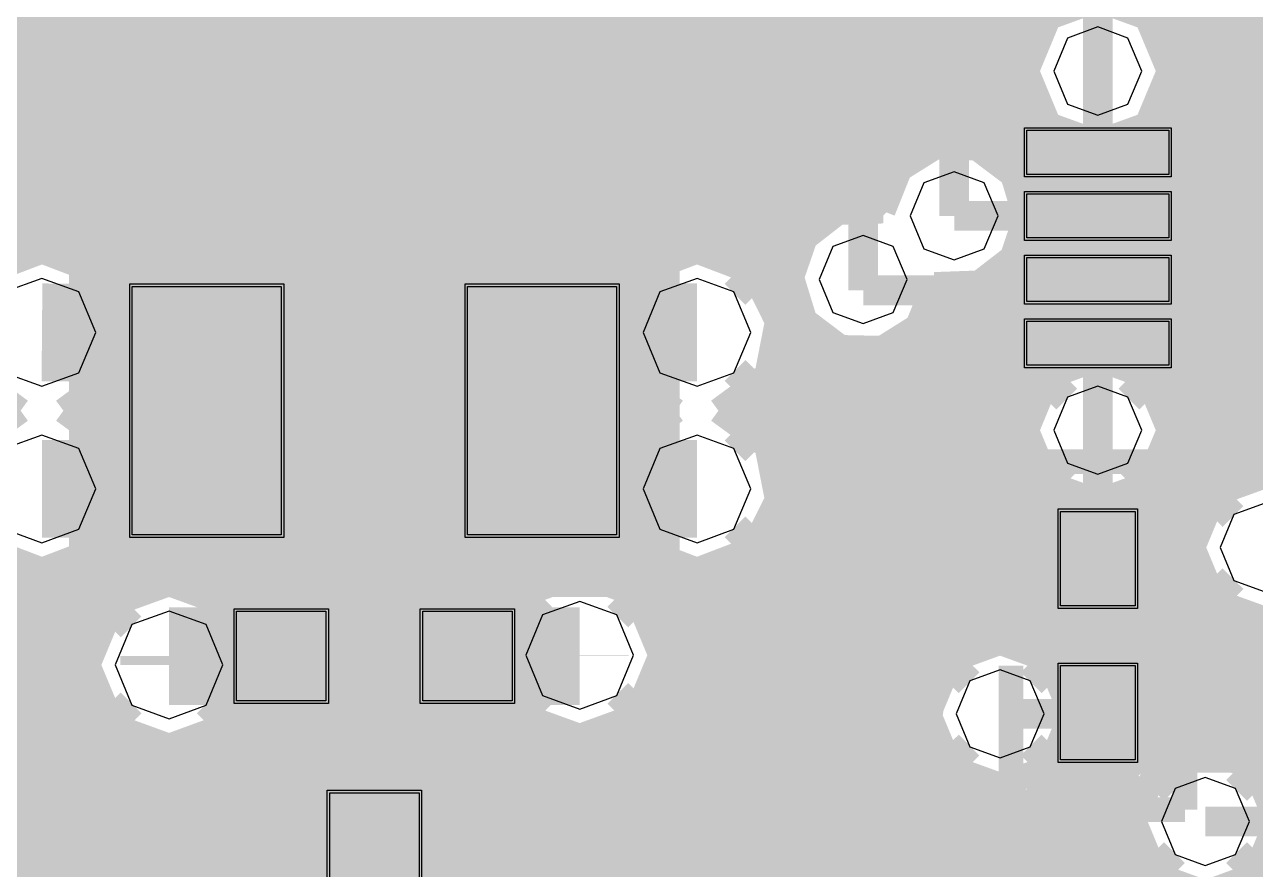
# Model space of a CAD drawing. Extents: x 0.2 to 4.14, y 0.2 to 4.15.
# Drawn here: x 1.0457 to 1.5414, y 2.1402 to 2.4801 of the extents above; entities that cross this region are included whole.
import ezdxf

# ---------------------------------------------------------------- set-up
doc = ezdxf.new("R2010")
doc.units = 0
doc.layers.get('0').update_dxf_attribs({"linetype": 'CONTINUOUS'})

msp = doc.modelspace()

# ---------------------------------------------------------------- linework, layer by layer
at = {"color": 60}
for points, const_width in [([(0.654622, 2.09619), (1.89025, 3.33188)], 0.01), ([(0.66976, 2.09858), (1.89025, 3.31913)], 0.01), ([(0.679525, 2.09565), (1.89025, 3.30638)], 0.01), ([(0.686903, 2.09028), (1.89025, 3.29368)], 0.01), ([(0.692219, 2.0829), (1.89025, 3.28093)], 0.01), ([(0.695096, 2.07303), (1.89025, 3.26822)], 0.01), ([(0.692437, 2.05761), (1.89025, 3.25549)], 0.01), ([(0.594726, 1.94721), (1.89025, 3.24274)], 0.01), ([(1.04894, 2.38872), (1.89025, 3.23003)], 0.01), ([(1.06087, 2.38792), (1.89025, 3.21729)], 0.01), ([(1.06982, 2.38411), (1.89025, 3.20458)], 0.01), ([(1.07677, 2.37836), (1.89025, 3.19183)], 0.01), ([(1.08198, 2.37082), (1.89025, 3.1791)], 0.01), ([(1.08502, 2.36117), (1.89025, 3.16639)], 0.01), ([(1.08426, 2.3476), (1.89025, 3.15364)], 0.01), ([(1.0702, 2.3209), (1.89025, 3.14094)], 0.01), ([(1.07709, 2.31506), (1.89025, 3.12819)], 0.01), ([(1.08219, 2.3074), (1.89025, 3.11544)], 0.01), ([(1.08512, 2.29758), (1.89025, 3.10275)], 0.01), ([(1.08398, 2.28369), (1.89025, 3.09)], 0.01), ([(0.342447, 1.52951), (1.89025, 3.07731)], 0.01), ([(0.392415, 1.56674), (1.89025, 3.06456)], 0.01), ([(1.09071, 2.25228), (1.89025, 3.05181)], 0.01), ([(1.10617, 2.25499), (1.89025, 3.03911)], 0.01), ([(1.11648, 2.25256), (1.89025, 3.02636)], 0.01), ([(1.12446, 2.24783), (1.89025, 3.01367)], 0.01), ([(1.13059, 2.24126), (1.89025, 3.00092)], 0.01), ([(1.13487, 2.23281), (1.89025, 2.98817)], 0.01), ([(1.29791, 2.38314), (1.89025, 2.97547)], 0.01), ([(1.31646, 2.38894), (1.89025, 2.96272)], 0.01), ([(1.32737, 2.3871), (1.89025, 2.95003)], 0.01), ([(1.33572, 2.38271), (1.89025, 2.93728)], 0.01), ([(1.36621, 2.4005), (1.89025, 2.92453)], 0.01), ([(1.49826, 2.48167), (1.89025, 2.87364)], 0.01), ([(1.50364, 2.47428), (1.89025, 2.86089)], 0.01), ([(1.50651, 2.46442), (1.89025, 2.84819)], 0.01), ([(1.5039, 2.44906), (1.89025, 2.83544)], 0.01), ([(1.34522, 2.27767), (1.89025, 2.82275)], 0.01), ([(1.30154, 2.22131), (1.89025, 2.81)], 0.01), ([(1.20915, 2.11615), (1.89025, 2.79725)], 0.01), ([(1.21473, 2.10906), (1.89025, 2.78456)], 0.01), ([(1.21837, 2.09993), (1.89025, 2.77181)], 0.01), ([(1.47678, 2.3456), (1.89025, 2.75911)], 0.01), ([(1.48779, 2.34386), (1.89025, 2.74636)], 0.01), ([(1.54411, 2.29839), (1.92225, 2.67654)], 0.01), ([(1.50558, 2.18354), (1.96044, 2.63835)], 0.01), ([(1.52289, 2.1881), (1.96679, 2.632)], 0.01), ([(1.5331, 2.18554), (1.97319, 2.62565)], 0.01), ([(1.54075, 2.1805), (1.97954, 2.61925)], 0.01), ([(1.41097, 1.99983), (2.00499, 2.59381)], 0.01), ([(1.40728, 2.42887), (1.45188, 2.47342)], 0.01), ([(1.49593, 2.33931), (1.62765, 2.47103)], 0.01), ([(1.4229, 2.43169), (1.44938, 2.45822)], 0.01), ([(1.50201, 2.33263), (1.62685, 2.45751)], 0.01), ([(1.43278, 2.42887), (1.45231, 2.4484)], 0.01), ([(1.50581, 2.32374), (1.63026, 2.44819)], 0.01), ([(1.44021, 2.42361), (1.45768, 2.44108)], 0.01), ([(1.45742, 2.22439), (1.67367, 2.44065)], 0.01), ([(1.50608, 2.31131), (1.63596, 2.44119)], 0.01), ([(1.43896, 2.23144), (1.64378, 2.43619)], 0.01), ([(1.44558, 2.41629), (1.46506, 2.43571)], 0.01), ([(1.44635, 2.39154), (1.49029, 2.43544)], 0.01), ([(1.44954, 2.22928), (1.65414, 2.43386)], 0.01), ([(1.41211, 2.37554), (1.43013, 2.37619), (1.44342, 2.38644), (1.44883, 2.40235), (1.44363, 2.4196), (1.42914, 2.4305), (1.41238, 2.43083), (1.39817, 2.42193), (1.39144, 2.40511)], 0.01), ([(1.44857, 2.40653), (1.47493, 2.43283)], 0.01), ([(1.38466, 2.40625), (1.39437, 2.4159)], 0.01), ([(1.39144, 2.40511), (1.37332, 2.40457), (1.36008, 2.39426), (1.3546, 2.37842), (1.35992, 2.36111), (1.37435, 2.35021), (1.39111, 2.34987), (1.40533, 2.35878), (1.41211, 2.37554)], 0.01), ([(1.34218, 2.37646), (1.36046, 2.39475)], 0.01), ([(1.06136, 2.32476), (1.08084, 2.33908), (1.08507, 2.36068), (1.0753, 2.38037), (1.05273, 2.38894), (1.03011, 2.38037), (1.02034, 2.36062), (1.02458, 2.33903), (1.04411, 2.32476)], 0.01), ([(1.32514, 2.32476), (1.34462, 2.33908), (1.34885, 2.36068), (1.33908, 2.38037), (1.31652, 2.38894), (1.29389, 2.38037), (1.28413, 2.36062), (1.28836, 2.33903), (1.30789, 2.32476)], 0.01), ([(1.29346, 2.37939), (1.30122, 2.37158)], 0.01181), ([(1.33963, 2.37939), (1.33181, 2.37158)], 0.01181), ([(1.13656, 2.22179), (1.28971, 2.37489)], 0.01), ([(1.34684, 2.36837), (1.35476, 2.37631)], 0.01), ([(1.34918, 2.29438), (1.43169, 2.37685)], 0.01), ([(1.41075, 2.36871), (1.41667, 2.37463)], 0.01), ([(1.34912, 2.35796), (1.35715, 2.366)], 0.01), ([(1.12885, 2.20128), (1.28385, 2.35633)], 0.01), ([(1.34587, 2.34201), (1.36214, 2.35829)], 0.01), ([(1.33605, 2.31944), (1.36919, 2.3526)], 0.01), ([(1.34701, 2.30496), (1.39231, 2.35021)], 0.01), ([(0.507596, 1.56733), (1.2857, 2.34549)], 0.01), ([(1.34245, 2.31315), (1.37858, 2.34924)], 0.01), ([(1.29346, 2.33317), (1.30122, 2.34099)], 0.01181), ([(1.33963, 2.33317), (1.33181, 2.34099)], 0.01181), ([(0.517524, 1.56451), (1.29009, 2.33712)], 0.01), ([(0.525662, 1.55994), (1.29633, 2.33062)], 0.01), ([(1.04411, 2.32476), (1.02458, 2.31054), (1.02034, 2.28896), (1.03011, 2.26926), (1.05273, 2.26064), (1.0753, 2.26926), (1.08507, 2.28896), (1.08084, 2.31054), (1.06136, 2.32476)], 0.01), ([(1.06142, 2.32476), (1.06142, 2.32482)], 0.01), ([(1.30789, 2.32476), (1.28836, 2.31054), (1.28413, 2.28896), (1.29389, 2.26926), (1.31652, 2.26064), (1.33908, 2.26926), (1.34885, 2.28896), (1.34462, 2.31054), (1.32514, 2.32476)], 0.01), ([(1.29975, 2.32129), (1.30442, 2.32596)], 0.01), ([(1.3278, 2.32394), (1.33084, 2.32693)], 0.01), ([(1.21891, 2.08772), (1.44928, 2.31808)], 0.01), ([(1.29346, 2.3164), (1.30122, 2.3086)], 0.01181), ([(1.33963, 2.3164), (1.33181, 2.3086)], 0.01181), ([(0.532335, 1.55387), (1.28852, 2.31006)], 0.01), ([(1.14578, 2.0019), (1.45096, 2.30707)], 0.01), ([(1.15028, 1.99365), (1.45557, 2.29893)], 0.01), ([(0.537543, 1.54639), (1.28385, 2.29269)], 0.01), ([(1.15234, 1.98296), (1.46224, 2.29286)], 0.01), ([(1.52458, 2.28999), (1.53233, 2.28217)], 0.01181), ([(0.738769, 1.54394), (1.48356, 2.28874)], 0.01), ([(1.14784, 1.96576), (1.47108, 2.28901)], 0.01), ([(1.2621, 2.25825), (1.28592, 2.28201)], 0.01), ([(1.29346, 2.27018), (1.30122, 2.278)], 0.01181), ([(1.33963, 2.27018), (1.33181, 2.278)], 0.01181), ([(1.27512, 2.25851), (1.29036, 2.27376)], 0.01), ([(1.46322, 2.2175), (1.51617, 2.27046)], 0.01), ([(1.28456, 2.25521), (1.29671, 2.26736)], 0.01), ([(0.340332, 1.5401), (1.06234, 2.2621)], 0.01), ([(0.690701, 1.90315), (1.04845, 2.2609)], 0.01), ([(1.29194, 2.24983), (1.30485, 2.26281)], 0.01), ([(1.29753, 2.24274), (1.31548, 2.26064)], 0.01), ([(1.30111, 2.23361), (1.33214, 2.26465)], 0.01), ([(1.46674, 2.20828), (1.51801, 2.25956)], 0.01), ([(1.52458, 2.24935), (1.53233, 2.25717)], 0.01181), ([(1.2462, 2.24946), (1.25396, 2.24169)], 0.01181), ([(1.29237, 2.24946), (1.28461, 2.24169)], 0.01181), ([(1.46625, 2.19504), (1.52262, 2.25146)], 0.01), ([(0.834744, 1.55083), (1.5294, 2.2455)], 0.01), ([(1.37272, 2.07611), (1.53836, 2.24169)], 0.01), ([(1.38704, 2.07769), (1.55094, 2.2416)], 0.01), ([(0.405925, 1.56754), (1.07406, 2.23562)], 0.01), ([(0.819119, 1.81521), (1.23741, 2.2335)], 0.01), ([(0.831435, 1.81483), (1.23714, 2.22054)], 0.01), ([(1.41824, 2.22304), (1.42606, 2.21528)], 0.01181), ([(1.45888, 2.22304), (1.45111, 2.21528)], 0.01181), ([(0.416233, 1.56506), (1.07134, 2.22021)], 0.01), ([(0.840278, 1.81093), (1.2404, 2.2111)], 0.01), ([(1.2462, 2.20329), (1.25396, 2.21104)], 0.01181), ([(1.29237, 2.20329), (1.28461, 2.21104)], 0.01181), ([(0.424587, 1.56071), (1.07378, 2.2099)], 0.01), ([(0.431424, 1.55485), (1.0785, 2.20188)], 0.01), ([(0.741863, 1.53435), (1.40989, 2.20231)], 0.01), ([(0.846897, 1.80485), (1.24577, 2.20367)], 0.01), ([(0.436903, 1.54758), (1.08507, 2.19575)], 0.01), ([(0.494683, 1.56717), (1.12505, 2.19754)], 0.01), ([(1.17909, 2.12429), (1.25293, 2.19808)], 0.01), ([(0.440756, 1.53874), (1.09353, 2.19146)], 0.01), ([(0.784125, 1.56386), (1.41206, 2.19179)], 0.01), ([(1.19222, 2.12468), (1.26204, 2.1945)], 0.01), ([(1.20171, 2.12147), (1.27436, 2.19413)], 0.01), ([(1.41824, 2.18246), (1.42606, 2.19021)], 0.01181), ([(1.45888, 2.18246), (1.45111, 2.19021)], 0.01181), ([(0.442546, 1.52778), (1.10455, 2.18978)], 0.01), ([(0.800726, 1.56776), (1.41689, 2.18392)], 0.01), ([(0.812121, 1.56635), (1.42383, 2.17811)], 0.01), ([(1.50092, 2.17974), (1.50874, 2.17199)], 0.01181), ([(1.54156, 2.17974), (1.53381, 2.17199)], 0.01181), ([(0.821181, 1.56272), (1.433, 2.17458)], 0.01), ([(0.828668, 1.55751), (1.44624, 2.17507)], 0.01), ([(1.39703, 2.07497), (1.49718, 2.17507)], 0.01), ([(1.40479, 2.06999), (1.49257, 2.15776)], 0.01), ([(1.41075, 2.06321), (1.49511, 2.14757)], 0.01), ([(1.50092, 2.13911), (1.50874, 2.14692)], 0.01181), ([(1.54156, 2.13911), (1.53381, 2.14692)], 0.01181), ([(1.41476, 2.05447), (1.50022, 2.13992)], 0.01)]:
    msp.add_lwpolyline(points, dxfattribs=dict(at, const_width=const_width))
at = {"color": 232}
for points, const_width in [([(0.658908, 2.09776), (1.89025, 3.3291)], 0.01), ([(0.672092, 2.09825), (1.89025, 3.3164)], 0.01), ([(0.681315, 2.09467), (1.89025, 3.30365)], 0.01), ([(0.688206, 2.08886), (1.89025, 3.2909)], 0.01), ([(0.693088, 2.081), (1.89025, 3.27821)], 0.01), ([(0.695258, 2.07047), (1.89025, 3.26546)], 0.01), ([(0.585394, 1.94786), (1.89025, 3.25276)], 0.01), ([(0.596897, 1.94667), (1.89025, 3.24001)], 0.01), ([(1.05187, 2.38894), (1.89025, 3.22726)], 0.01), ([(1.06299, 2.38732), (1.89025, 3.21457)], 0.01), ([(1.07145, 2.38303), (1.89025, 3.20182)], 0.01), ([(1.07807, 2.3769), (1.89025, 3.18913)], 0.01), ([(1.08284, 2.36897), (1.89025, 3.17638)], 0.01), ([(1.08529, 2.35872), (1.89025, 3.16363)], 0.01), ([(1.08274, 2.34343), (1.89025, 3.15093)], 0.01), ([(1.07183, 2.31976), (1.89025, 3.13818)], 0.01), ([(1.07834, 2.31353), (1.89025, 3.12549)], 0.01), ([(1.08301, 2.3055), (1.89025, 3.11274)], 0.01), ([(1.08534, 2.29508), (1.89025, 3.09999)], 0.01), ([(1.08219, 2.27924), (1.89025, 3.08729)], 0.01), ([(0.507704, 1.692), (1.89025, 3.07454)], 0.01), ([(0.5204, 1.692), (1.89025, 3.06185)], 0.01), ([(1.095, 2.25385), (1.89025, 3.0491)], 0.01), ([(1.10862, 2.25472), (1.89025, 3.03635)], 0.01), ([(1.11833, 2.25174), (1.89025, 3.02365)], 0.01), ([(1.12592, 2.24658), (1.89025, 3.0109)], 0.01), ([(1.13167, 2.23964), (1.89025, 2.99821)], 0.01), ([(1.13552, 2.23074), (1.89025, 2.98546)], 0.01), ([(1.30393, 2.38639), (1.89025, 2.97271)], 0.01), ([(1.31907, 2.38883), (1.89025, 2.96001)], 0.01), ([(1.32932, 2.38633), (1.89025, 2.94726)], 0.01), ([(1.33724, 2.38151), (1.89025, 2.93457)], 0.01), ([(1.37256, 2.40408), (1.89025, 2.92182)], 0.01), ([(1.49963, 2.48025), (1.89025, 2.87093)], 0.01), ([(1.50444, 2.47239), (1.89025, 2.85818)], 0.01), ([(1.50667, 2.46186), (1.89025, 2.84549)], 0.01), ([(1.44086, 2.38336), (1.89025, 2.83274)], 0.01), ([(1.30154, 2.23128), (1.89025, 2.81999)], 0.01), ([(1.30078, 2.21783), (1.89025, 2.80729)], 0.01), ([(1.27984, 2.18414), (1.89025, 2.79454)], 0.01), ([(1.29253, 2.18414), (1.89025, 2.78185)], 0.01), ([(1.46192, 2.34076), (1.89025, 2.7691)], 0.01), ([(1.47949, 2.3456), (1.89025, 2.75635)], 0.01), ([(1.48975, 2.3431), (1.89025, 2.74365)], 0.01), ([(1.52989, 2.29417), (1.91726, 2.68153)], 0.01), ([(1.51113, 2.18631), (1.96181, 2.63699)], 0.01), ([(1.52539, 2.18782), (1.96821, 2.63064)], 0.01), ([(1.53494, 2.18468), (1.97456, 2.62424)], 0.01), ([(1.41178, 2.43061), (1.45031, 2.46912)], 0.01), ([(1.49739, 2.33806), (1.62679, 2.46744)], 0.01), ([(1.42529, 2.43138), (1.44976, 2.45589)], 0.01), ([(1.50299, 2.33094), (1.62733, 2.45524)], 0.01), ([(1.43457, 2.42794), (1.45329, 2.44667)], 0.01), ([(1.50629, 2.3215), (1.63129, 2.4465)], 0.01), ([(1.44151, 2.42219), (1.4591, 2.43972)], 0.01), ([(1.5051, 2.30757), (1.63747, 2.43994)], 0.01), ([(1.44157, 2.23128), (1.64572, 2.43544)], 0.01), ([(1.4465, 2.41439), (1.46696, 2.43489)], 0.01), ([(1.45144, 2.2284), (1.6569, 2.43392)], 0.01), ([(1.41211, 2.37554), (1.43013, 2.37619), (1.44342, 2.38644), (1.44883, 2.40235), (1.44363, 2.4196), (1.42914, 2.4305), (1.41238, 2.43083), (1.39817, 2.42193), (1.39144, 2.40511)], 0.01), ([(1.44878, 2.40397), (1.47749, 2.43267)], 0.01), ([(1.38721, 2.40603), (1.39258, 2.4114)], 0.01), ([(1.39144, 2.40511), (1.37332, 2.40457), (1.36008, 2.39426), (1.3546, 2.37842), (1.35992, 2.36111), (1.37435, 2.35021), (1.39111, 2.34987), (1.40533, 2.35878), (1.41211, 2.37554)], 0.01), ([(1.06136, 2.32476), (1.08084, 2.33908), (1.08507, 2.36068), (1.0753, 2.38037), (1.05273, 2.38894), (1.03011, 2.38037), (1.02034, 2.36062), (1.02458, 2.33903), (1.04411, 2.32476)], 0.01), ([(1.32514, 2.32476), (1.34462, 2.33908), (1.34885, 2.36068), (1.33908, 2.38037), (1.31652, 2.38894), (1.29389, 2.38037), (1.28413, 2.36062), (1.28836, 2.33903), (1.30789, 2.32476)], 0.01), ([(1.34332, 2.37489), (1.35688, 2.38846)], 0.01), ([(1.07585, 2.37939), (1.06803, 2.37158)], 0.01181), ([(1.34912, 2.29161), (1.43989, 2.38232)], 0.01), ([(1.40875, 2.36393), (1.41922, 2.37446)], 0.01), ([(1.34755, 2.36643), (1.35498, 2.37381)], 0.01), ([(1.13639, 2.21886), (1.2864, 2.36888)], 0.01), ([(1.34918, 2.35525), (1.35807, 2.36415)], 0.01), ([(1.32975, 2.32314), (1.3635, 2.35688)], 0.01), ([(0.622233, 1.692), (1.28396, 2.35374)], 0.01), ([(1.33757, 2.31825), (1.37098, 2.35167)], 0.01), ([(1.34771, 2.3029), (1.39708, 2.35226)], 0.01), ([(1.34359, 2.31153), (1.38102, 2.34896)], 0.01), ([(0.634983, 1.692), (1.28646, 2.34347)], 0.01), ([(1.07585, 2.33317), (1.06803, 2.34099)], 0.01181), ([(0.647678, 1.692), (1.29129, 2.33556)], 0.01), ([(1.45762, 2.33724), (1.46539, 2.32943)], 0.01181), ([(1.49826, 2.33724), (1.49044, 2.32943)], 0.01181), ([(0.660428, 1.692), (1.29791, 2.32949)], 0.01), ([(1.30528, 2.18414), (1.4541, 2.33296)], 0.01), ([(1.04411, 2.32476), (1.02458, 2.31054), (1.02034, 2.28896), (1.03011, 2.26926), (1.05273, 2.26064), (1.0753, 2.26926), (1.08507, 2.28896), (1.08084, 2.31054), (1.06136, 2.32476)], 0.01), ([(1.06348, 2.32411), (1.06559, 2.32628)], 0.01), ([(1.30789, 2.32476), (1.28836, 2.31054), (1.28413, 2.28896), (1.29389, 2.26926), (1.31652, 2.26064), (1.33908, 2.26926), (1.34885, 2.28896), (1.34462, 2.31054), (1.32514, 2.32476)], 0.01), ([(1.30501, 2.32383), (1.30642, 2.32525)], 0.01), ([(1.07585, 2.3164), (1.06803, 2.3086)], 0.01181), ([(1.31803, 2.18414), (1.44928, 2.31538)], 0.01), ([(1.16526, 2.18414), (1.28597, 2.30479)], 0.01), ([(1.33073, 2.18414), (1.45176, 2.30512)], 0.01), ([(1.45762, 2.2966), (1.46539, 2.30436)], 0.01181), ([(1.49826, 2.2966), (1.49044, 2.30436)], 0.01181), ([(1.34348, 2.18414), (1.45682, 2.29747)], 0.01), ([(1.17801, 2.18414), (1.28402, 2.29015)], 0.01), ([(1.35617, 2.18414), (1.46392, 2.29183)], 0.01), ([(1.36892, 2.18414), (1.47336, 2.28857)], 0.01), ([(1.42622, 2.22868), (1.48731, 2.28976)], 0.01), ([(1.26541, 2.25879), (1.28668, 2.28006)], 0.01), ([(1.45882, 2.22308), (1.52035, 2.28467)], 0.01), ([(1.07585, 2.27018), (1.06803, 2.278)], 0.01181), ([(1.27734, 2.25803), (1.29156, 2.27225)], 0.01), ([(1.2863, 2.25424), (1.29829, 2.26622)], 0.01), ([(1.46419, 2.21571), (1.51622, 2.26774)], 0.01), ([(0.48226, 1.692), (1.05094, 2.26069)], 0.01), ([(0.494954, 1.692), (1.06679, 2.26383)], 0.01), ([(1.29329, 2.24849), (1.30691, 2.2621)], 0.01), ([(1.2985, 2.24094), (1.3182, 2.26069)], 0.01), ([(1.46713, 2.20594), (1.51882, 2.25765)], 0.01), ([(1.08084, 2.2455), (1.0886, 2.23774)], 0.01181), ([(1.12701, 2.2455), (1.11925, 2.23774)], 0.01181), ([(1.46468, 2.19075), (1.52393, 2.25)], 0.01), ([(1.47076, 2.18414), (1.53108, 2.24447)], 0.01), ([(1.4835, 2.18414), (1.54064, 2.24126)], 0.01), ([(1.49621, 2.18414), (1.55479, 2.24274)], 0.01), ([(0.533149, 1.692), (1.07254, 2.23139)], 0.01), ([(1.46044, 2.18414), (1.46718, 2.19937), (1.46463, 2.21479), (1.45454, 2.22667), (1.43858, 2.23144), (1.42258, 2.22667), (1.41249, 2.21479), (1.40994, 2.19937), (1.41672, 2.18414)], 0.01), ([(1.19076, 2.18414), (1.23687, 2.23025)], 0.01), ([(0.545899, 1.692), (1.07161, 2.21772)], 0.01), ([(1.20345, 2.18414), (1.23763, 2.21832)], 0.01), ([(1.38167, 2.18414), (1.41265, 2.21511)], 0.01), ([(0.558594, 1.692), (1.0746, 2.20801)], 0.01), ([(1.08084, 2.19933), (1.0886, 2.20714)], 0.01181), ([(1.12701, 2.19933), (1.11925, 2.20714)], 0.01181), ([(1.2162, 2.18414), (1.24143, 2.20931)], 0.01), ([(1.2289, 2.18414), (1.24712, 2.20236)], 0.01), ([(0.571343, 1.692), (1.07981, 2.20047)], 0.01), ([(1.24164, 2.18414), (1.25467, 2.19715)], 0.01), ([(1.39437, 2.18414), (1.41, 2.19976)], 0.01), ([(0.584039, 1.692), (1.08675, 2.19467)], 0.01), ([(0.596789, 1.692), (1.09565, 2.19086)], 0.01), ([(1.25439, 2.18414), (1.26432, 2.19407)], 0.01), ([(1.26709, 2.18414), (1.27783, 2.19488)], 0.01), ([(0.609538, 1.692), (1.10748, 2.18994)], 0.01), ([(1.40711, 2.18414), (1.41287, 2.18989)], 0.01), ([(0.896158, 1.91542), (1.16488, 2.18414)], 0.01), ([(1.16488, 2.18414), (1.41672, 2.18414)], 0.01), ([(1.46044, 2.18414), (1.50657, 2.18414)], 0.01), ([(1.53592, 2.18414), (1.50657, 2.18414)], 0.01), ([(1.53592, 2.18414), (2.04775, 2.18414)], 0.01)]:
    msp.add_lwpolyline(points, dxfattribs=dict(at, const_width=const_width))
at = {"color": 13, "const_width": 0.012}
for points in [[(1.47792, 2.46143), (1.47792, 3.19092)], [(1.42008, 2.40315), (1.42008, 3.09526)], [(1.38346, 2.37756), (1.38346, 3.06099)]]:
    msp.add_lwpolyline(points, dxfattribs=at)
at = {"color": 232, "const_width": 0.01}
for points in [[(1.50667, 2.46143), (1.49767, 2.48296), (1.47792, 2.49013), (1.45817, 2.48296), (1.44922, 2.46143), (1.45817, 2.43989), (1.47792, 2.43272), (1.49767, 2.43989), (1.50667, 2.46143)], [(1.50667, 2.46143), (1.49767, 2.48296), (1.47792, 2.49013), (1.45817, 2.48296), (1.44922, 2.46143), (1.45817, 2.43989), (1.47792, 2.43272), (1.49767, 2.43989), (1.50667, 2.46143)], [(1.50667, 2.31689), (1.49767, 2.33849), (1.47792, 2.34565), (1.45817, 2.33849), (1.44922, 2.31689), (1.45817, 2.29542), (1.47792, 2.28825), (1.49767, 2.29542), (1.50667, 2.31689)], [(1.50667, 2.31689), (1.49767, 2.33849), (1.47792, 2.34565), (1.45817, 2.33849), (1.44922, 2.31689), (1.45817, 2.29542), (1.47792, 2.28825), (1.49767, 2.29542), (1.50667, 2.31689)], [(1.57357, 2.26969), (1.56456, 2.29124), (1.54486, 2.29839), (1.52512, 2.29124), (1.51617, 2.26969), (1.52512, 2.24815), (1.54486, 2.241), (1.56456, 2.24815), (1.57357, 2.26969)], [(1.57357, 2.26969), (1.56456, 2.29124), (1.54486, 2.29839), (1.52512, 2.29124), (1.51617, 2.26969), (1.52512, 2.24815), (1.54486, 2.241), (1.56456, 2.24815), (1.57357, 2.26969)], [(1.13656, 2.22244), (1.1263, 2.24696), (1.1039, 2.2551), (1.08143, 2.24696), (1.07123, 2.22244), (1.08143, 2.19797), (1.1039, 2.18978), (1.1263, 2.19797), (1.13656, 2.22244)], [(1.13656, 2.22244), (1.1263, 2.24696), (1.1039, 2.2551), (1.08143, 2.24696), (1.07123, 2.22244), (1.08143, 2.19797), (1.1039, 2.18978), (1.1263, 2.19797), (1.13656, 2.22244)], [(1.30192, 2.22635), (1.29172, 2.25086), (1.26926, 2.25906), (1.2468, 2.25086), (1.23665, 2.22635), (1.2468, 2.20188), (1.26926, 2.19374), (1.29172, 2.20188), (1.30192, 2.22635)], [(1.30192, 2.22635), (1.29172, 2.25086), (1.26926, 2.25906), (1.2468, 2.25086), (1.23665, 2.22635), (1.2468, 2.20188), (1.26926, 2.19374), (1.29172, 2.20188), (1.30192, 2.22635)]]:
    msp.add_lwpolyline(points, close=True, dxfattribs=at)
at = {"color": 60, "const_width": 0.01}
for points in [[(1.50667, 2.46143), (1.49767, 2.48296), (1.47792, 2.49013), (1.45817, 2.48296), (1.44922, 2.46143), (1.45817, 2.43989), (1.47792, 2.43272), (1.49767, 2.43989), (1.50667, 2.46143)], [(1.50667, 2.46143), (1.49767, 2.48296), (1.47792, 2.49013), (1.45817, 2.48296), (1.44922, 2.46143), (1.45817, 2.43989), (1.47792, 2.43272), (1.49767, 2.43989), (1.50667, 2.46143)], [(1.50667, 2.31689), (1.49767, 2.33849), (1.47792, 2.34565), (1.45817, 2.33849), (1.44922, 2.31689), (1.45817, 2.29542), (1.47792, 2.28825), (1.49767, 2.29542), (1.50667, 2.31689)], [(1.50667, 2.31689), (1.49767, 2.33849), (1.47792, 2.34565), (1.45817, 2.33849), (1.44922, 2.31689), (1.45817, 2.29542), (1.47792, 2.28825), (1.49767, 2.29542), (1.50667, 2.31689)], [(1.57357, 2.26969), (1.56456, 2.29124), (1.54486, 2.29839), (1.52512, 2.29124), (1.51617, 2.26969), (1.52512, 2.24815), (1.54486, 2.241), (1.56456, 2.24815), (1.57357, 2.26969)], [(1.57357, 2.26969), (1.56456, 2.29124), (1.54486, 2.29839), (1.52512, 2.29124), (1.51617, 2.26969), (1.52512, 2.24815), (1.54486, 2.241), (1.56456, 2.24815), (1.57357, 2.26969)], [(1.13656, 2.22244), (1.1263, 2.24696), (1.1039, 2.2551), (1.08143, 2.24696), (1.07123, 2.22244), (1.08143, 2.19797), (1.1039, 2.18978), (1.1263, 2.19797), (1.13656, 2.22244)], [(1.13656, 2.22244), (1.1263, 2.24696), (1.1039, 2.2551), (1.08143, 2.24696), (1.07123, 2.22244), (1.08143, 2.19797), (1.1039, 2.18978), (1.1263, 2.19797), (1.13656, 2.22244)], [(1.30192, 2.22635), (1.29172, 2.25086), (1.26926, 2.25906), (1.2468, 2.25086), (1.23665, 2.22635), (1.2468, 2.20188), (1.26926, 2.19374), (1.29172, 2.20188), (1.30192, 2.22635)], [(1.30192, 2.22635), (1.29172, 2.25086), (1.26926, 2.25906), (1.2468, 2.25086), (1.23665, 2.22635), (1.2468, 2.20188), (1.26926, 2.19374), (1.29172, 2.20188), (1.30192, 2.22635)], [(1.46729, 2.20275), (1.45828, 2.22433), (1.43853, 2.2315), (1.41878, 2.22433), (1.40983, 2.20275), (1.41878, 2.18121), (1.43853, 2.17404), (1.45828, 2.18121), (1.46729, 2.20275)], [(1.46729, 2.20275), (1.45828, 2.22433), (1.43853, 2.2315), (1.41878, 2.22433), (1.40983, 2.20275), (1.41878, 2.18121), (1.43853, 2.17404), (1.45828, 2.18121), (1.46729, 2.20275)], [(1.54997, 2.15944), (1.54096, 2.18099), (1.52126, 2.18815), (1.50151, 2.18099), (1.49257, 2.15944), (1.50151, 2.13792), (1.52126, 2.13075), (1.54096, 2.13792), (1.54997, 2.15944)], [(1.54997, 2.15944), (1.54096, 2.18099), (1.52126, 2.18815), (1.50151, 2.18099), (1.49257, 2.15944), (1.50151, 2.13792), (1.52126, 2.13075), (1.54096, 2.13792), (1.54997, 2.15944)]]:
    msp.add_lwpolyline(points, close=True, dxfattribs=at)
at = {"color": 40}
for points in [[(1.49567, 2.46143), (1.49007, 2.47472), (1.47792, 2.47917), (1.46576, 2.47472), (1.46024, 2.46143), (1.46576, 2.44814), (1.47792, 2.44368), (1.49007, 2.44814), (1.49567, 2.46143)], [(1.44938, 2.43761), (1.50646, 2.43761), (1.50646, 2.41986), (1.44938, 2.41986), (1.44938, 2.43761)], [(1.43778, 2.40315), (1.43218, 2.41644), (1.42003, 2.4209), (1.40787, 2.41644), (1.40235, 2.40315), (1.40787, 2.38986), (1.42003, 2.38542), (1.43218, 2.38986), (1.43778, 2.40315)], [(1.44938, 2.412), (1.50646, 2.412), (1.50646, 2.39426), (1.44938, 2.39426), (1.44938, 2.412)], [(1.40115, 2.37756), (1.39556, 2.39085), (1.38341, 2.39529), (1.37126, 2.39085), (1.36572, 2.37756), (1.37126, 2.36431), (1.38341, 2.35986), (1.39556, 2.36431), (1.40115, 2.37756)], [(1.44938, 2.38644), (1.50646, 2.38644), (1.50646, 2.36871), (1.44938, 2.36871), (1.44938, 2.38644)], [(1.07438, 2.35628), (1.0676, 2.37256), (1.05273, 2.37793), (1.03782, 2.37256), (1.03109, 2.35628), (1.03782, 2.34006), (1.05273, 2.33464), (1.0676, 2.34006), (1.07438, 2.35628)], [(1.08908, 2.37478), (1.14909, 2.37478), (1.14909, 2.27479), (1.08908, 2.27479), (1.08908, 2.37478)], [(1.22412, 2.37478), (1.28413, 2.37478), (1.28413, 2.27479), (1.22412, 2.27479), (1.22412, 2.37478)], [(1.33816, 2.35628), (1.33138, 2.37256), (1.31652, 2.37793), (1.30159, 2.37256), (1.29487, 2.35628), (1.30159, 2.34006), (1.31652, 2.33464), (1.33138, 2.34006), (1.33816, 2.35628)], [(1.44938, 2.36083), (1.50646, 2.36083), (1.50646, 2.3431), (1.44938, 2.3431), (1.44938, 2.36083)], [(1.49567, 2.31689), (1.49007, 2.33024), (1.47792, 2.33464), (1.46576, 2.33024), (1.46024, 2.31689), (1.46576, 2.30365), (1.47792, 2.29921), (1.49007, 2.30365), (1.49567, 2.31689)], [(1.07438, 2.29329), (1.0676, 2.30957), (1.05273, 2.31494), (1.03782, 2.30957), (1.03109, 2.29329), (1.03782, 2.27707), (1.05273, 2.27165), (1.0676, 2.27707), (1.07438, 2.29329)], [(1.33816, 2.29329), (1.33138, 2.30957), (1.31652, 2.31494), (1.30159, 2.30957), (1.29487, 2.29329), (1.30159, 2.27707), (1.31652, 2.27165), (1.33138, 2.27707), (1.33816, 2.29329)], [(1.56261, 2.26969), (1.55701, 2.28299), (1.54486, 2.28743), (1.53271, 2.28299), (1.52718, 2.26969), (1.53271, 2.2564), (1.54486, 2.25196), (1.55701, 2.2564), (1.56261, 2.26969)], [(1.46294, 2.28424), (1.49294, 2.28424), (1.49294, 2.24625), (1.46294, 2.24625), (1.46294, 2.28424)], [(1.29096, 2.22635), (1.28418, 2.24262), (1.26926, 2.24804), (1.25434, 2.24262), (1.24761, 2.22635), (1.25434, 2.21012), (1.26926, 2.20469), (1.28418, 2.21012), (1.29096, 2.22635)], [(1.1256, 2.22244), (1.11882, 2.23872), (1.1039, 2.24408), (1.08897, 2.23872), (1.08225, 2.22244), (1.08897, 2.20622), (1.1039, 2.20079), (1.11882, 2.20622), (1.1256, 2.22244)], [(1.13108, 2.24403), (1.1671, 2.24403), (1.1671, 2.20801), (1.13108, 2.20801), (1.13108, 2.24403)], [(1.20611, 2.24403), (1.24213, 2.24403), (1.24213, 2.20801), (1.20611, 2.20801), (1.20611, 2.24403)], [(1.45628, 2.20275), (1.45068, 2.21604), (1.43853, 2.22049), (1.42637, 2.21604), (1.42085, 2.20275), (1.42637, 2.18951), (1.43853, 2.18506), (1.45068, 2.18951), (1.45628, 2.20275)], [(1.46294, 2.22222), (1.49294, 2.22222), (1.49294, 2.18425), (1.46294, 2.18425), (1.46294, 2.22222)], [(1.53896, 2.15944), (1.53336, 2.17275), (1.52121, 2.17719), (1.50906, 2.17275), (1.50353, 2.15944), (1.50906, 2.14615), (1.52121, 2.14171), (1.53336, 2.14615), (1.53896, 2.15944)], [(1.16862, 2.171), (1.20464, 2.171), (1.20464, 2.12099), (1.16862, 2.12099), (1.16862, 2.171)]]:
    msp.add_lwpolyline(points, close=True, dxfattribs=at)
at = {"color": 13}
for points in [[(1.49567, 2.46143), (1.49007, 2.47472), (1.47792, 2.47917), (1.46576, 2.47472), (1.46024, 2.46143), (1.46576, 2.44814), (1.47792, 2.44368), (1.49007, 2.44814), (1.49567, 2.46143)], [(1.43778, 2.40315), (1.43218, 2.41644), (1.42003, 2.4209), (1.40787, 2.41644), (1.40235, 2.40315), (1.40787, 2.38986), (1.42003, 2.38542), (1.43218, 2.38986), (1.43778, 2.40315)], [(1.40115, 2.37756), (1.39556, 2.39085), (1.38341, 2.39529), (1.37126, 2.39085), (1.36572, 2.37756), (1.37126, 2.36431), (1.38341, 2.35986), (1.39556, 2.36431), (1.40115, 2.37756)], [(1.07438, 2.35628), (1.0676, 2.37256), (1.05273, 2.37793), (1.03782, 2.37256), (1.03109, 2.35628), (1.03782, 2.34006), (1.05273, 2.33464), (1.0676, 2.34006), (1.07438, 2.35628)], [(1.33816, 2.35628), (1.33138, 2.37256), (1.31652, 2.37793), (1.30159, 2.37256), (1.29487, 2.35628), (1.30159, 2.34006), (1.31652, 2.33464), (1.33138, 2.34006), (1.33816, 2.35628)], [(1.49567, 2.31689), (1.49007, 2.33024), (1.47792, 2.33464), (1.46576, 2.33024), (1.46024, 2.31689), (1.46576, 2.30365), (1.47792, 2.29921), (1.49007, 2.30365), (1.49567, 2.31689)], [(1.07438, 2.29329), (1.0676, 2.30957), (1.05273, 2.31494), (1.03782, 2.30957), (1.03109, 2.29329), (1.03782, 2.27707), (1.05273, 2.27165), (1.0676, 2.27707), (1.07438, 2.29329)], [(1.33816, 2.29329), (1.33138, 2.30957), (1.31652, 2.31494), (1.30159, 2.30957), (1.29487, 2.29329), (1.30159, 2.27707), (1.31652, 2.27165), (1.33138, 2.27707), (1.33816, 2.29329)], [(1.56261, 2.26969), (1.55701, 2.28299), (1.54486, 2.28743), (1.53271, 2.28299), (1.52718, 2.26969), (1.53271, 2.2564), (1.54486, 2.25196), (1.55701, 2.2564), (1.56261, 2.26969)], [(1.29096, 2.22635), (1.28418, 2.24262), (1.26926, 2.24804), (1.25434, 2.24262), (1.24761, 2.22635), (1.25434, 2.21012), (1.26926, 2.20469), (1.28418, 2.21012), (1.29096, 2.22635)], [(1.1256, 2.22244), (1.11882, 2.23872), (1.1039, 2.24408), (1.08897, 2.23872), (1.08225, 2.22244), (1.08897, 2.20622), (1.1039, 2.20079), (1.11882, 2.20622), (1.1256, 2.22244)], [(1.45628, 2.20275), (1.45068, 2.21604), (1.43853, 2.22049), (1.42637, 2.21604), (1.42085, 2.20275), (1.42637, 2.18951), (1.43853, 2.18506), (1.45068, 2.18951), (1.45628, 2.20275)], [(1.53896, 2.15944), (1.53336, 2.17275), (1.52121, 2.17719), (1.50906, 2.17275), (1.50353, 2.15944), (1.50906, 2.14615), (1.52121, 2.14171), (1.53336, 2.14615), (1.53896, 2.15944)]]:
    msp.add_lwpolyline(points, close=True, dxfattribs=at)
at = {"color": 40}
for points, const_width in [([(1.47792, 2.42871), (1.47792, 2.46143)], 0.012), ([(1.42008, 2.40315), (1.47792, 2.40315)], 0.012), ([(1.38346, 2.37756), (1.38346, 2.37321)], 0.012), ([(1.38346, 2.37321), (1.43306, 2.37321)], 0.012), ([(1.43306, 2.37321), (1.43739, 2.37756)], 0.012), ([(1.43739, 2.37756), (1.47792, 2.37756)], 0.012), ([(1.05273, 2.35628), (1.11909, 2.35574)], 0.03937), ([(1.25749, 2.35628), (1.31652, 2.35628)], 0.03937), ([(1.11909, 2.35574), (1.11909, 2.32476)], 0.012), ([(1.25412, 2.32476), (1.25412, 2.35628)], 0.012), ([(1.25412, 2.35628), (1.31652, 2.35628)], 0.012), ([(1.25749, 2.32476), (1.25749, 2.35628)], 0.012), ([(1.47792, 2.31689), (1.47792, 2.35194)], 0.012), ([(1.11909, 2.32476), (1.11968, 2.32476)], 0.012), ([(1.11968, 2.32476), (1.11968, 2.29329)], 0.012), ([(1.25353, 2.29329), (1.25353, 2.32476)], 0.012), ([(1.25353, 2.32476), (1.25412, 2.32476)], 0.012), ([(1.25412, 2.32476), (1.25749, 2.32476)], 0.012), ([(1.47792, 2.26525), (1.47792, 2.31689)], 0.012), ([(1.05273, 2.29329), (1.11968, 2.29329)], 0.03937), ([(1.25353, 2.29329), (1.31652, 2.29329)], 0.03937), ([(1.54486, 2.26969), (1.58865, 2.26969)], 0.012), ([(1.1039, 2.22244), (1.1039, 2.22601)], 0.03937), ([(1.1039, 2.22601), (1.14909, 2.22601)], 0.03937), ([(1.22412, 2.22601), (1.26926, 2.22601)], 0.03937), ([(1.26926, 2.22601), (1.26926, 2.22635)], 0.03937), ([(1.43858, 2.20275), (1.47792, 2.20275)], 0.012), ([(1.47792, 2.20275), (1.47792, 2.20324)], 0.012), ([(1.18658, 2.0925), (1.18658, 2.146)], 0.03937), ([(1.52126, 2.15944), (1.56885, 2.15944)], 0.012)]:
    msp.add_lwpolyline(points, dxfattribs=dict(at, const_width=const_width))
at = {"color": 254}
for points, const_width in [([(1.52024, 2.33128), (1.52024, 2.44937)], 0.00787), ([(1.52024, 2.44937), (1.61079, 2.44937)], 0.00787), ([(1.14909, 2.39481), (1.06858, 2.39481)], 0.01), ([(1.06858, 2.39481), (1.06858, 2.25478)], 0.01), ([(1.22412, 2.39481), (1.30458, 2.39481)], 0.01), ([(1.30458, 2.39481), (1.30458, 2.25478)], 0.01), ([(1.55989, 2.33128), (1.52024, 2.33128)], 0.00787), ([(1.44293, 2.24625), (1.44293, 2.30425)], 0.01), ([(1.44293, 2.30425), (1.51297, 2.30425)], 0.01), ([(1.51297, 2.30425), (1.51297, 2.24625)], 0.01), ([(1.06858, 2.25478), (1.14909, 2.25478)], 0.01), ([(1.30458, 2.25478), (1.22412, 2.25478)], 0.01), ([(1.19162, 2.23697), (1.18159, 2.23697)], 0.01), ([(1.44293, 2.22222), (1.44293, 2.16422)], 0.01), ([(1.51297, 2.16422), (1.51297, 2.22222)], 0.01), ([(1.13162, 2.14697), (1.13162, 2.197)], 0.01), ([(1.24159, 2.14697), (1.24159, 2.197)], 0.01), ([(1.44293, 2.16422), (1.51297, 2.16422)], 0.01), ([(1.15657, 2.14697), (1.13162, 2.14697)], 0.01), ([(1.21658, 2.14697), (1.24159, 2.14697)], 0.01)]:
    msp.add_lwpolyline(points, dxfattribs=dict(at, const_width=const_width))
at = {"color": 151}
for points in [[(1.4484, 2.43858), (1.50749, 2.43858), (1.50749, 2.41889), (1.4484, 2.41889), (1.4484, 2.43858)], [(1.4484, 2.41297), (1.50749, 2.41297), (1.50749, 2.39328), (1.4484, 2.39328), (1.4484, 2.41297)], [(1.4484, 2.38738), (1.50749, 2.38738), (1.50749, 2.36768), (1.4484, 2.36768), (1.4484, 2.38738)], [(1.08811, 2.37576), (1.15012, 2.37576), (1.15012, 2.27376), (1.08811, 2.27376), (1.08811, 2.37576)], [(1.22309, 2.37576), (1.2851, 2.37576), (1.2851, 2.27376), (1.22309, 2.27376), (1.22309, 2.37576)], [(1.4484, 2.36176), (1.50749, 2.36176), (1.50749, 2.34207), (1.4484, 2.34207), (1.4484, 2.36176)], [(1.46192, 2.28521), (1.49392, 2.28521), (1.49392, 2.24522), (1.46192, 2.24522), (1.46192, 2.28521)], [(1.1301, 2.24496), (1.16808, 2.24496), (1.16808, 2.20697), (1.1301, 2.20697), (1.1301, 2.24496)], [(1.20508, 2.24496), (1.24306, 2.24496), (1.24306, 2.20697), (1.20508, 2.20697), (1.20508, 2.24496)], [(1.46192, 2.22319), (1.49392, 2.22319), (1.49392, 2.18321), (1.46192, 2.18321), (1.46192, 2.22319)], [(1.16759, 2.17199), (1.20557, 2.17199), (1.20557, 2.12001), (1.16759, 2.12001), (1.16759, 2.17199)]]:
    msp.add_lwpolyline(points, close=True, dxfattribs=at)
at = {"color": 232}
for points in [[(1.07438, 2.35628), (1.0676, 2.37256), (1.05273, 2.37793), (1.03782, 2.37256), (1.03109, 2.35628), (1.03782, 2.34006), (1.05273, 2.33464), (1.0676, 2.34006), (1.07438, 2.35628)], [(1.49567, 2.31689), (1.49007, 2.33024), (1.47792, 2.33464), (1.46576, 2.33024), (1.46024, 2.31689), (1.46576, 2.30365), (1.47792, 2.29921), (1.49007, 2.30365), (1.49567, 2.31689)], [(1.07438, 2.29329), (1.0676, 2.30957), (1.05273, 2.31494), (1.03782, 2.30957), (1.03109, 2.29329), (1.03782, 2.27707), (1.05273, 2.27165), (1.0676, 2.27707), (1.07438, 2.29329)], [(1.1256, 2.22244), (1.11882, 2.23872), (1.1039, 2.24408), (1.08897, 2.23872), (1.08225, 2.22244), (1.08897, 2.20622), (1.1039, 2.20079), (1.11882, 2.20622), (1.1256, 2.22244)]]:
    msp.add_lwpolyline(points, close=True, dxfattribs=at)
at = {"color": 60}
for points in [[(1.33816, 2.35628), (1.33138, 2.37256), (1.31652, 2.37793), (1.30159, 2.37256), (1.29487, 2.35628), (1.30159, 2.34006), (1.31652, 2.33464), (1.33138, 2.34006), (1.33816, 2.35628)], [(1.33816, 2.29329), (1.33138, 2.30957), (1.31652, 2.31494), (1.30159, 2.30957), (1.29487, 2.29329), (1.30159, 2.27707), (1.31652, 2.27165), (1.33138, 2.27707), (1.33816, 2.29329)], [(1.56261, 2.26969), (1.55701, 2.28299), (1.54486, 2.28743), (1.53271, 2.28299), (1.52718, 2.26969), (1.53271, 2.2564), (1.54486, 2.25196), (1.55701, 2.2564), (1.56261, 2.26969)], [(1.29096, 2.22635), (1.28418, 2.24262), (1.26926, 2.24804), (1.25434, 2.24262), (1.24761, 2.22635), (1.25434, 2.21012), (1.26926, 2.20469), (1.28418, 2.21012), (1.29096, 2.22635)], [(1.45628, 2.20275), (1.45068, 2.21604), (1.43853, 2.22049), (1.42637, 2.21604), (1.42085, 2.20275), (1.42637, 2.18951), (1.43853, 2.18506), (1.45068, 2.18951), (1.45628, 2.20275)], [(1.53896, 2.15944), (1.53336, 2.17275), (1.52121, 2.17719), (1.50906, 2.17275), (1.50353, 2.15944), (1.50906, 2.14615), (1.52121, 2.14171), (1.53336, 2.14615), (1.53896, 2.15944)]]:
    msp.add_lwpolyline(points, close=True, dxfattribs=at)

doc.saveas('drawing.dxf')
